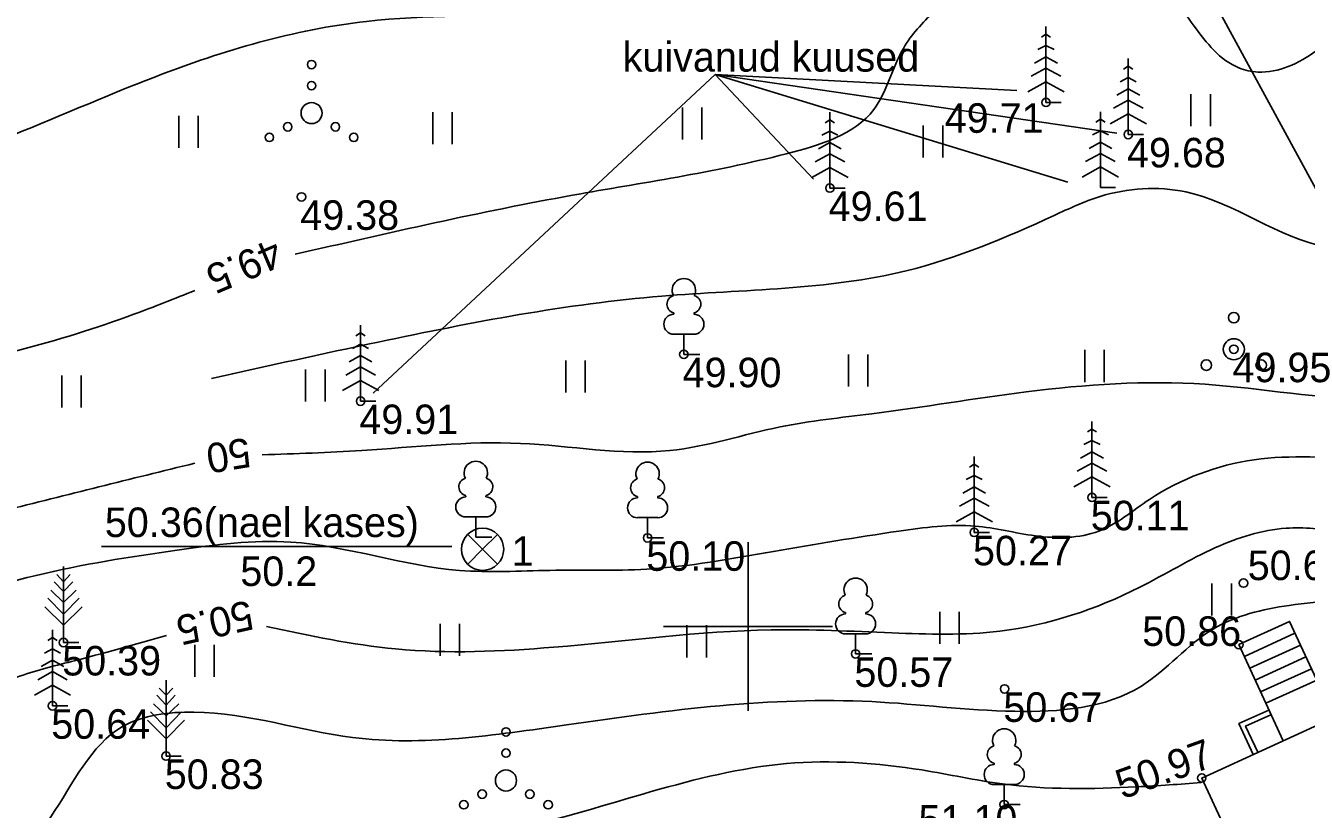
# Model space of a CAD drawing. Extents: x 643319 to 643563, y 6457657 to 6457895.
# Drawn here: x 643432.88 to 643463.23, y 6457795.67 to 6457814.24 of the extents above; entities that cross this region are included whole.
import ezdxf

# ---------------------------------------------------------------- set-up
doc = ezdxf.new("R2010")
doc.units = 0
for name, color, linetype in [('ABIJOONIS', 7, 'Continuous'), ('ALUSVORK', 7, 'Continuous'), ('HALJASTUS', 7, 'Continuous'), ('HOONE', 7, 'Continuous'), ('HORISONTAAL', 7, 'Continuous'), ('KORGUS', 7, 'Continuous'), ('PUU', 7, 'Continuous'), ('TEE', 7, 'Continuous'), ('VORK', 7, 'Continuous')]:
    doc.layers.add(name, color=color, linetype=linetype)

msp = doc.modelspace()

# ---------------------------------------------------------------- linework, layer by layer
at = {"layer": 'ABIJOONIS'}
for q in [(643441.12, 6457805.53), (643451.55, 6457810.6), (643456.37, 6457812.7), (643457.58, 6457810.53), (643458.74, 6457811.69)]:
    msp.add_line((643449.22, 6457813.08), q, dxfattribs=at)
at = {"layer": 'ALUSVORK'}
msp.add_line((643434.68, 6457801.9), (643442.98, 6457801.9), dxfattribs=at)
for points in [[(643443.36, 6457801.48), (643443.71, 6457801.83), (643443.36, 6457802.18)], [(643444.06, 6457802.18), (643443.71, 6457801.83), (643444.06, 6457801.48)]]:
    msp.add_lwpolyline(points, dxfattribs=at)
msp.add_circle((643443.71, 6457801.83), 0.5, dxfattribs=at)
at = {"layer": 'HALJASTUS'}
for p, q in [((643460.496, 6457812.618), (643460.496, 6457811.858)), ((643460.956, 6457812.618), (643460.956, 6457811.858)), ((643442.529, 6457812.192), (643442.529, 6457811.432)), ((643442.989, 6457812.192), (643442.989, 6457811.432)), ((643448.447, 6457812.298), (643448.447, 6457811.538)), ((643448.907, 6457812.298), (643448.907, 6457811.538)), ((643436.512, 6457812.102), (643436.512, 6457811.342)), ((643436.972, 6457812.102), (643436.972, 6457811.342)), ((643454.153, 6457811.873), (643454.153, 6457811.113)), ((643454.613, 6457811.873), (643454.613, 6457811.113)), ((643452.381, 6457806.447), (643452.381, 6457805.687)), ((643452.841, 6457806.447), (643452.841, 6457805.687)), ((643457.98, 6457806.554), (643457.98, 6457805.794)), ((643458.44, 6457806.554), (643458.44, 6457805.794)), ((643439.517, 6457806.093), (643439.517, 6457805.333)), ((643439.977, 6457806.093), (643439.977, 6457805.333)), ((643445.683, 6457806.305), (643445.683, 6457805.545)), ((643446.143, 6457806.305), (643446.143, 6457805.545)), ((643433.74, 6457805.951), (643433.74, 6457805.191)), ((643434.2, 6457805.951), (643434.2, 6457805.191)), ((643460.992, 6457801.021), (643460.992, 6457800.261)), ((643461.452, 6457801.021), (643461.452, 6457800.261)), ((643454.543, 6457800.348), (643454.543, 6457799.588)), ((643455.003, 6457800.348), (643455.003, 6457799.588)), ((643442.706, 6457800.064), (643442.706, 6457799.304)), ((643443.166, 6457800.064), (643443.166, 6457799.304)), ((643448.553, 6457800.029), (643448.553, 6457799.269)), ((643449.013, 6457800.029), (643449.013, 6457799.269)), ((643436.894, 6457799.568), (643436.894, 6457798.808)), ((643437.354, 6457799.568), (643437.354, 6457798.808))]:
    msp.add_line(p, q, dxfattribs=at)
for centre, radius in [((643439.658, 6457813.317), 0.1), ((643439.658, 6457812.817), 0.1), ((643439.658, 6457812.167), 0.25), ((643439.093, 6457811.842), 0.1), ((643440.223, 6457811.842), 0.1), ((643438.658, 6457811.592), 0.1), ((643440.658, 6457811.592), 0.1), ((643444.265, 6457797.501), 0.1), ((643444.265, 6457797.001), 0.1), ((643444.265, 6457796.351), 0.25), ((643443.7, 6457796.026), 0.1), ((643444.83, 6457796.026), 0.1), ((643443.265, 6457795.776), 0.1), ((643445.265, 6457795.776), 0.1)]:
    msp.add_circle(centre, radius, dxfattribs=at)
at = {"layer": 'HOONE'}
for p, q in [((643461.76, 6457799.29), (643462.96, 6457799.84)), ((643461.89, 6457799.01), (643463.09, 6457799.56)), ((643462.02, 6457798.73), (643463.22, 6457799.28)), ((643462.14, 6457798.45), (643463.35, 6457799)), ((643462.27, 6457798.18), (643463.48, 6457798.73))]:
    msp.add_line(p, q, dxfattribs=at)
for points in [[(643462.68, 6457797.29), (643461.63, 6457799.57), (643462.83, 6457800.12), (643463.89, 6457797.84)], [(643462.34, 6457798.02), (643461.63, 6457797.7), (643461.97, 6457796.97)], [(643462.39, 6457797.91), (643461.79, 6457797.64), (643462.08, 6457797.02)]]:
    msp.add_lwpolyline(points, dxfattribs=at)
msp.add_lwpolyline([(643465.35, 6457782.76), (643461.33, 6457791.42), (643462.76, 6457792.07), (643460.75, 6457796.41), (643465.61, 6457798.63), (643467.62, 6457794.29), (643469.32, 6457795.07), (643473.3, 6457786.52)], close=True, dxfattribs=at)
at = {"layer": 'HORISONTAAL'}
for points in [[(643414.35, 6457808.83), (643416.75, 6457809.62), (643420.48, 6457810.18), (643424.27, 6457810.29), (643428.67, 6457810.48), (643435.96, 6457813.03), (643440.96, 6457814.34), (643449.29, 6457815.27), (643450.26, 6457815.75), (643452.29, 6457817.14), (643453.91, 6457819.28), (643454.62, 6457819.73), (643455.94, 6457819.39), (643457.86, 6457818.38), (643459.13, 6457817.48), (643459.74, 6457816.84), (643460.37, 6457816.39), (643460.98, 6457816.92), (643461.31, 6457817.59), (643461.73, 6457819.58), (643462.14, 6457820.22), (643462.44, 6457820.7), (643464.55, 6457819.58), (643465.52, 6457819.13), (643466.99, 6457818.34), (643469.66, 6457816.65)], [(643424.1, 6457813.64), (643426.13, 6457813.67), (643429.82, 6457814.72), (643436.58, 6457817.38), (643438.68, 6457818.28)], [(643439.27, 6457808.82), (643445.84, 6457810.22), (643450.9, 6457811.2), (643452.98, 6457812.25), (643453.68, 6457813.7), (643454.41, 6457814.57), (643457.49, 6457816.36), (643458.41, 6457816.45), (643459.47, 6457815.71), (643460.57, 6457814.23), (643461.63, 6457813.24), (643462.08, 6457813.14), (643462.8, 6457813.27), (643464.01, 6457814.19), (643464.88, 6457815.19), (643465.41, 6457815.39), (643466.91, 6457815.21), (643469.54, 6457812.74), (643471.1, 6457812.02), (643471.65, 6457811.94)], [(643437.29, 6457805.88), (643441.24, 6457806.74), (643447.96, 6457807.83), (643453.75, 6457808.43), (643457.25, 6457809.74), (643458.34, 6457810.19), (643460.37, 6457810.3), (643463.72, 6457808.99), (643464.43, 6457808.92), (643466.2, 6457809.1), (643467.66, 6457809.74), (643469.47, 6457809.82), (643472.4, 6457809.59)], [(643405.24, 6457804.31), (643405.44, 6457804.16), (643407.65, 6457804.11), (643409.45, 6457804.64), (643413.54, 6457806.16), (643416.14, 6457807.24), (643417.66, 6457807.65), (643419.59, 6457807.42), (643425.5, 6457805.85), (643429.86, 6457805.97), (643435.45, 6457807.4), (643436.89, 6457807.96)], [(643438.49, 6457804.07), (643440.85, 6457804.17), (643444.61, 6457804.34), (643448.15, 6457804.17), (643450.76, 6457804.73), (643452.93, 6457805.04), (643456.59, 6457805.56), (643460.83, 6457805.74), (643464.89, 6457805.41), (643466.06, 6457805.52), (643466.85, 6457805.74), (643467.94, 6457806.53), (643469.4, 6457807.09), (643471.06, 6457807.39), (643473.76, 6457807.21)], [(643474.51, 6457805), (643471.69, 6457805.45), (643469.55, 6457805.07), (643467.14, 6457804.06), (643464.66, 6457803.95), (643461.99, 6457803.95), (643459.51, 6457803.01), (643458.31, 6457802.26), (643456.81, 6457802.15), (643455.38, 6457802.38), (643453.57, 6457802.26), (643450.6, 6457801.78), (643447.6, 6457801.36), (643445.3, 6457801.33), (643443.16, 6457801.33), (643439.17, 6457802), (643436.47, 6457801.81), (643433.13, 6457801.21), (643429.92, 6457800.03), (643427.49, 6457798.68), (643424.67, 6457798.4), (643420.05, 6457799.58), (643416.16, 6457801.04)], [(643396.71, 6457799.12), (643397.94, 6457799.04), (643398.54, 6457798.96), (643399.42, 6457798.34), (643400.22, 6457798.34), (643401.05, 6457798.66), (643402, 6457799.39), (643402.07, 6457799.46), (643402.17, 6457800.39), (643402.37, 6457800.84), (643403.35, 6457801.39), (643406.06, 6457802.41), (643407.59, 6457802.44), (643414.69, 6457803.2), (643417.95, 6457802.7), (643423.39, 6457801.56), (643425.9, 6457801.74), (643430.18, 6457802.24), (643432.34, 6457802.74), (643436.89, 6457803.87)], [(643438.59, 6457800), (643441.65, 6457799.47), (643445.4, 6457799.51), (643450.55, 6457799.92), (643453.41, 6457799.85), (643455.97, 6457799.89), (643459.28, 6457800.93), (643461.08, 6457801.87), (643462.75, 6457802.33), (643464.03, 6457802.26), (643467.3, 6457802.07), (643467.62, 6457802.1), (643467.85, 6457802.17), (643470.61, 6457803.43), (643471.61, 6457803.61), (643472.76, 6457803.46), (643474.49, 6457803.21), (643475.82, 6457802.98)], [(643425.21, 6457793.5), (643428.03, 6457793.05), (643429.91, 6457792.91), (643431.34, 6457793.47), (643433.48, 6457795.49), (643435.18, 6457797.63), (643436.87, 6457797.97), (643440.63, 6457797.37), (643445.7, 6457797.67), (643452.93, 6457798.22), (643456.32, 6457797.99), (643459.32, 6457798.59), (643461.02, 6457799.94), (643462.82, 6457800.5), (643465.11, 6457800.69), (643467.63, 6457800.88), (643468.83, 6457800.99), (643471.58, 6457801.03), (643474.29, 6457801.36), (643476.95, 6457801.06)], [(643402.91, 6457798.7), (643402.81, 6457799.36), (643402.92, 6457800.07), (643403.64, 6457800.59), (643405.21, 6457800.78), (643406.3, 6457800.74), (643411.12, 6457799.92), (643417.17, 6457798.34), (643422.32, 6457795.87), (643424.12, 6457795.08), (643426.15, 6457795.01), (643428.71, 6457795.2), (643430.44, 6457796.92), (643431.3, 6457797.97), (643432.66, 6457798.79), (643433.97, 6457799.17), (643436.22, 6457799.79)], [(643404.31, 6457796.55), (643404, 6457797.65), (643403.95, 6457797.85), (643404.1, 6457798.35), (643405.4, 6457798.3), (643409.21, 6457796.3), (643412.92, 6457794.78), (643416.68, 6457794.48), (643418.28, 6457794.18), (643422.11, 6457792.34), (643425.97, 6457791.76), (643427.31, 6457791.45), (643429.55, 6457790.06), (643430.65, 6457790.11), (643431.67, 6457790.97), (643436.29, 6457793.7), (643437.45, 6457794.03)], [(643438.97, 6457794.35), (643439.5, 6457794.44), (643444.53, 6457795.21), (643450.91, 6457796.75), (643454.12, 6457796.6), (643456.03, 6457796.27), (643459.21, 6457796.2), (643460.74, 6457796.3)]]:
    msp.add_spline(points, degree=3, dxfattribs=at)
at = {"layer": 'KORGUS'}
for centre in [(643457.06, 6457812.42), (643459.01, 6457811.66), (643451.94, 6457810.39), (643439.42, 6457810.18), (643448.48, 6457806.45), (643461.51, 6457806.57), (643440.82, 6457805.34), (643458.15, 6457803.06), (643447.62, 6457802.1), (643455.36, 6457802.23), (643461.74, 6457801.03), (643433.78, 6457799.62), (643452.55, 6457799.35), (643461.63, 6457799.57), (643456.08, 6457798.52), (643433.52, 6457798.12), (643436.21, 6457796.93), (643460.75, 6457796.41), (643456.07, 6457795.78)]:
    msp.add_circle(centre, 0.1, dxfattribs=at)
at = {"layer": 'PUU'}
for p, q in [((643457.06, 6457814.04), (643456.95, 6457813.97)), ((643457.06, 6457812.42), (643457.06, 6457814.22)), ((643457.06, 6457814.04), (643457.17, 6457813.97)), ((643457.06, 6457813.77), (643456.87, 6457813.67)), ((643457.06, 6457813.77), (643457.25, 6457813.67)), ((643457.06, 6457813.5), (643456.79, 6457813.35)), ((643457.06, 6457813.5), (643457.33, 6457813.35)), ((643459.01, 6457811.66), (643459.01, 6457813.46)), ((643457.06, 6457813.23), (643456.71, 6457813.04)), ((643457.06, 6457813.23), (643457.41, 6457813.04)), ((643459.01, 6457813.28), (643458.9, 6457813.21)), ((643459.01, 6457813.28), (643459.12, 6457813.21)), ((643457.06, 6457812.91), (643456.63, 6457812.67)), ((643457.06, 6457812.91), (643457.49, 6457812.67)), ((643459.01, 6457813.01), (643458.82, 6457812.91)), ((643459.01, 6457813.01), (643459.2, 6457812.91)), ((643459.01, 6457812.47), (643458.66, 6457812.28)), ((643459.01, 6457812.74), (643458.74, 6457812.59)), ((643459.01, 6457812.74), (643459.28, 6457812.59)), ((643459.01, 6457812.47), (643459.36, 6457812.28)), ((643451.94, 6457810.39), (643451.94, 6457812.19)), ((643457.42, 6457812.42), (643457.06, 6457812.42)), ((643458.35, 6457810.4), (643458.35, 6457812.2)), ((643451.94, 6457812.01), (643451.83, 6457811.94)), ((643451.94, 6457812.01), (643452.05, 6457811.94)), ((643458.35, 6457812.02), (643458.24, 6457811.95)), ((643458.35, 6457812.02), (643458.46, 6457811.95)), ((643459.01, 6457812.15), (643458.58, 6457811.91)), ((643459.01, 6457812.15), (643459.44, 6457811.91)), ((643451.94, 6457811.74), (643451.75, 6457811.64)), ((643451.94, 6457811.74), (643452.13, 6457811.64)), ((643458.35, 6457811.75), (643458.16, 6457811.65)), ((643458.35, 6457811.75), (643458.54, 6457811.65)), ((643459.37, 6457811.66), (643459.01, 6457811.66)), ((643451.94, 6457811.47), (643451.67, 6457811.32)), ((643451.94, 6457811.47), (643452.21, 6457811.32)), ((643458.35, 6457811.48), (643458.08, 6457811.33)), ((643458.35, 6457811.48), (643458.62, 6457811.33)), ((643451.94, 6457811.2), (643451.59, 6457811.01)), ((643451.94, 6457811.2), (643452.29, 6457811.01)), ((643458.35, 6457811.21), (643458, 6457811.02)), ((643458.35, 6457811.21), (643458.7, 6457811.02)), ((643451.94, 6457810.88), (643451.51, 6457810.64)), ((643451.94, 6457810.88), (643452.37, 6457810.64)), ((643458.35, 6457810.89), (643457.92, 6457810.65)), ((643458.35, 6457810.89), (643458.78, 6457810.65)), ((643452.3, 6457810.39), (643451.94, 6457810.39)), ((643458.71, 6457810.4), (643458.35, 6457810.4)), ((643448.24, 6457807.43), (643448.24, 6457807.4)), ((643448.72, 6457807.43), (643448.72, 6457807.4)), ((643440.82, 6457805.34), (643440.82, 6457807.14)), ((643440.82, 6457806.69), (643440.63, 6457806.59)), ((643440.82, 6457806.96), (643440.71, 6457806.89)), ((643440.82, 6457806.96), (643440.93, 6457806.89)), ((643440.82, 6457806.69), (643441.01, 6457806.59)), ((643448.72, 6457806.93), (643448.24, 6457806.93)), ((643448.48, 6457806.45), (643448.48, 6457806.93)), ((643440.82, 6457806.42), (643440.55, 6457806.27)), ((643440.82, 6457806.42), (643441.09, 6457806.27)), ((643448.86, 6457806.45), (643448.48, 6457806.45)), ((643440.82, 6457806.15), (643440.47, 6457805.96)), ((643440.82, 6457806.15), (643441.17, 6457805.96)), ((643440.82, 6457805.83), (643440.39, 6457805.59)), ((643440.82, 6457805.83), (643441.25, 6457805.59)), ((643441.18, 6457805.34), (643440.82, 6457805.34)), ((643458.15, 6457804.68), (643458.04, 6457804.61)), ((643458.15, 6457803.06), (643458.15, 6457804.86)), ((643458.15, 6457804.68), (643458.26, 6457804.61)), ((643458.15, 6457804.41), (643457.96, 6457804.31)), ((643458.15, 6457804.41), (643458.34, 6457804.31)), ((643455.36, 6457802.23), (643455.36, 6457804.03)), ((643458.15, 6457804.14), (643457.88, 6457803.99)), ((643458.15, 6457804.14), (643458.42, 6457803.99)), ((643455.36, 6457803.85), (643455.25, 6457803.78)), ((643455.36, 6457803.85), (643455.47, 6457803.78)), ((643458.15, 6457803.87), (643457.8, 6457803.68)), ((643458.15, 6457803.87), (643458.5, 6457803.68)), ((643455.36, 6457803.58), (643455.17, 6457803.48)), ((643455.36, 6457803.58), (643455.55, 6457803.48)), ((643458.15, 6457803.55), (643457.72, 6457803.31)), ((643458.15, 6457803.55), (643458.58, 6457803.31)), ((643443.31, 6457803.1), (643443.31, 6457803.07)), ((643443.79, 6457803.1), (643443.79, 6457803.07)), ((643447.38, 6457803.08), (643447.38, 6457803.05)), ((643447.86, 6457803.08), (643447.86, 6457803.05)), ((643455.36, 6457803.31), (643455.09, 6457803.16)), ((643455.36, 6457803.31), (643455.63, 6457803.16)), ((643458.51, 6457803.06), (643458.15, 6457803.06)), ((643455.36, 6457803.04), (643455.01, 6457802.85)), ((643455.36, 6457803.04), (643455.71, 6457802.85)), ((643443.79, 6457802.6), (643443.31, 6457802.6)), ((643443.55, 6457802.12), (643443.55, 6457802.6)), ((643447.86, 6457802.58), (643447.38, 6457802.58)), ((643447.62, 6457802.1), (643447.62, 6457802.58)), ((643455.36, 6457802.72), (643454.93, 6457802.48)), ((643455.36, 6457802.72), (643455.79, 6457802.48)), ((643455.72, 6457802.23), (643455.36, 6457802.23)), ((643443.93, 6457802.12), (643443.55, 6457802.12)), ((643448, 6457802.1), (643447.62, 6457802.1)), ((643433.78, 6457801.06), (643433.62, 6457801.23)), ((643433.78, 6457799.62), (643433.78, 6457801.42)), ((643433.78, 6457801.06), (643433.94, 6457801.23)), ((643433.78, 6457800.83), (643433.56, 6457801.06)), ((643433.78, 6457800.83), (643434, 6457801.06)), ((643433.78, 6457800.29), (643433.41, 6457800.67)), ((643433.78, 6457800.57), (643433.48, 6457800.86)), ((643433.78, 6457800.57), (643434.08, 6457800.86)), ((643433.78, 6457800.29), (643434.15, 6457800.67)), ((643433.78, 6457800.03), (643433.34, 6457800.47)), ((643433.78, 6457800.03), (643434.22, 6457800.47)), ((643452.31, 6457800.33), (643452.31, 6457800.3)), ((643452.79, 6457800.33), (643452.79, 6457800.3)), ((643433.52, 6457799.74), (643433.41, 6457799.67)), ((643433.52, 6457798.12), (643433.52, 6457799.92)), ((643433.52, 6457799.74), (643433.63, 6457799.67)), ((643452.79, 6457799.83), (643452.31, 6457799.83)), ((643452.55, 6457799.35), (643452.55, 6457799.83)), ((643433.52, 6457799.47), (643433.33, 6457799.37)), ((643433.52, 6457799.47), (643433.71, 6457799.37)), ((643434.14, 6457799.62), (643433.78, 6457799.62)), ((643433.52, 6457799.2), (643433.25, 6457799.05)), ((643433.52, 6457799.2), (643433.79, 6457799.05)), ((643452.93, 6457799.35), (643452.55, 6457799.35)), ((643433.52, 6457798.93), (643433.17, 6457798.74)), ((643433.52, 6457798.93), (643433.87, 6457798.74)), ((643433.52, 6457798.61), (643433.09, 6457798.37)), ((643433.52, 6457798.61), (643433.95, 6457798.37)), ((643436.21, 6457798.37), (643436.05, 6457798.54)), ((643436.21, 6457796.93), (643436.21, 6457798.73)), ((643436.21, 6457798.37), (643436.37, 6457798.54)), ((643436.21, 6457798.14), (643435.99, 6457798.37)), ((643436.21, 6457798.14), (643436.43, 6457798.37)), ((643433.88, 6457798.12), (643433.52, 6457798.12)), ((643436.21, 6457797.6), (643435.84, 6457797.98)), ((643436.21, 6457797.88), (643435.91, 6457798.17)), ((643436.21, 6457797.88), (643436.51, 6457798.17)), ((643436.21, 6457797.6), (643436.58, 6457797.98)), ((643436.21, 6457797.34), (643435.77, 6457797.78)), ((643436.21, 6457797.34), (643436.65, 6457797.78)), ((643436.57, 6457796.93), (643436.21, 6457796.93)), ((643455.83, 6457796.76), (643455.83, 6457796.73)), ((643456.31, 6457796.76), (643456.31, 6457796.73)), ((643456.31, 6457796.26), (643455.83, 6457796.26)), ((643456.07, 6457795.78), (643456.07, 6457796.26)), ((643456.45, 6457795.78), (643456.07, 6457795.78))]:
    msp.add_line(p, q, dxfattribs=at)
for centre, radius in [((643461.51, 6457807.32), 0.125), ((643461.51, 6457806.57), 0.25), ((643460.86, 6457806.195), 0.125), ((643462.16, 6457806.195), 0.125)]:
    msp.add_circle(centre, radius, dxfattribs=at)
for centre, radius, start, end in [((643448.48, 6457807.97), 0.277, 332.5799, 207.4201), ((643448.29, 6457807.638), 0.212, 105.2441, 257.079), ((643448.67, 6457807.638), 0.212, 282.921, 74.7559), ((643448.243, 6457807.163), 0.237, 90, 270), ((643448.718, 6457807.163), 0.237, 270, 90), ((643443.55, 6457803.64), 0.277, 332.5799, 207.4201), ((643447.62, 6457803.62), 0.277, 332.5799, 207.4201), ((643443.36, 6457803.308), 0.212, 105.2441, 257.079), ((643443.74, 6457803.308), 0.212, 282.921, 74.7559), ((643447.43, 6457803.288), 0.212, 105.2441, 257.079), ((643447.81, 6457803.288), 0.212, 282.921, 74.7559), ((643443.312, 6457802.833), 0.237, 90, 270), ((643443.787, 6457802.833), 0.237, 270, 90), ((643447.383, 6457802.812), 0.237, 90, 270), ((643447.858, 6457802.812), 0.237, 270, 90), ((643452.55, 6457800.87), 0.277, 332.5799, 207.4201), ((643452.36, 6457800.538), 0.212, 105.2441, 257.079), ((643452.74, 6457800.538), 0.212, 282.921, 74.7559), ((643452.312, 6457800.062), 0.237, 90, 270), ((643452.787, 6457800.062), 0.237, 270, 90), ((643456.07, 6457797.3), 0.277, 332.5799, 207.4201), ((643455.88, 6457796.968), 0.212, 105.2441, 257.079), ((643456.26, 6457796.968), 0.212, 282.921, 74.7559), ((643455.833, 6457796.492), 0.237, 90, 270), ((643456.307, 6457796.492), 0.237, 270, 90)]:
    msp.add_arc(centre, radius, start, end, dxfattribs=at)
at = {"layer": 'TEE'}
msp.add_lwpolyline([(643454.88, 6457828.48), (643456.61, 6457824.15), (643459.76, 6457817.38), (643460.79, 6457815.27), (643466.02, 6457805.66), (643468.19, 6457801.2), (643470.99, 6457794.88), (643474.91, 6457786.6), (643494.72, 6457750.56)], dxfattribs=at)
at = {"layer": 'VORK'}
for p, q in [((643450, 6457798), (643450, 6457802)), ((643448, 6457800), (643452, 6457800))]:
    msp.add_line(p, q, dxfattribs=at)

# ---------------------------------------------------------------- texts
at = {"layer": 'ABIJOONIS'}
msp.add_text('kuivanud kuused', height=0.70002, dxfattribs=at).set_placement((643447.03, 6457813.15))
at = {"layer": 'ALUSVORK'}
for s, height, p in [('50.36(nael kases)', 0.70002, (643434.76, 6457802.12)), ('1', 0.7, (643444.4, 6457801.44)), ('50.2', 0.7, (643437.97, 6457800.96))]:
    msp.add_text(s, height=height, dxfattribs=at).set_placement(p)
at = {"layer": 'HORISONTAAL'}
for s, rotation, p in [('49.5', 203.1225, (643438.77, 6457809.22)), ('50', 189.1508, (643438.15, 6457804.48)), ('50.5', 192.7676, (643438.18, 6457800.63))]:
    msp.add_text(s, height=0.7, rotation=rotation, dxfattribs=at).set_placement(p)
at = {"layer": 'KORGUS'}
for s, p in [('49.71', (643454.66, 6457811.7)), ('49.68', (643458.98, 6457810.88)), ('49.38', (643439.39, 6457809.4)), ('49.61', (643451.91, 6457809.61)), ('49.95', (643461.48, 6457805.79)), ('49.90', (643448.45, 6457805.67)), ('49.91', (643440.79, 6457804.56)), ('50.11', (643458.12, 6457802.28)), ('50.27', (643455.33, 6457801.45)), ('50.10', (643447.59, 6457801.32)), ('50.66', (643461.84, 6457801.1)), ('50.86', (643459.34, 6457799.54)), ('50.39', (643433.75, 6457798.84)), ('50.57', (643452.52, 6457798.57)), ('50.67', (643456.05, 6457797.74)), ('50.64', (643433.49, 6457797.34)), ('50.83', (643436.18, 6457796.15)), ('51.10', (643454.04, 6457795.07))]:
    msp.add_text(s, height=0.7, dxfattribs=at).set_placement(p)
msp.add_text('50.97', height=0.7, rotation=19.8225, dxfattribs=at).set_placement((643458.87, 6457795.9))

doc.saveas('drawing.dxf')
